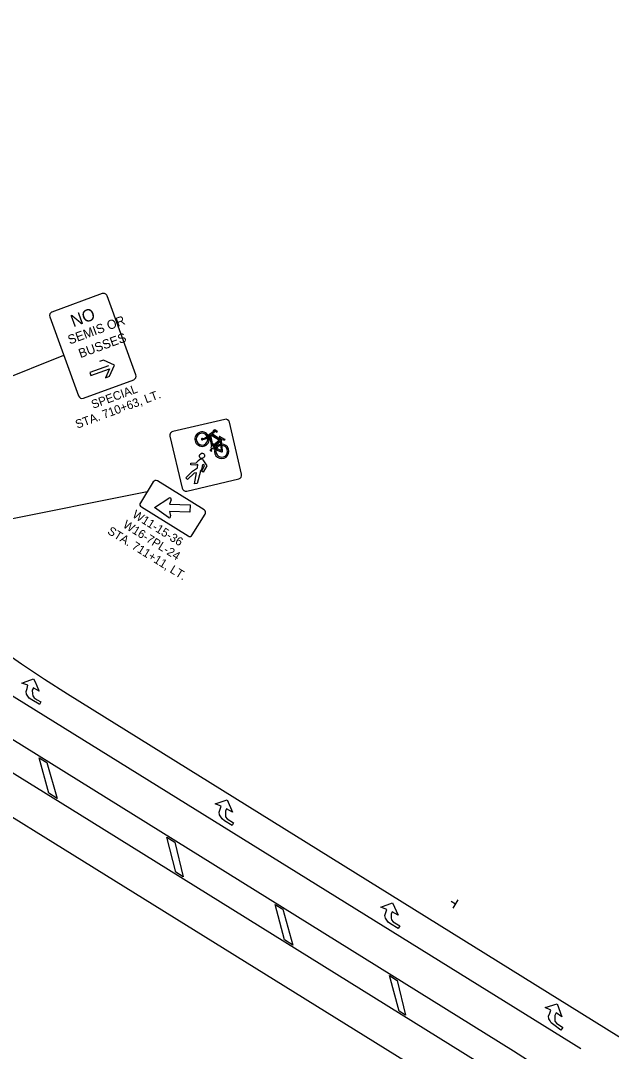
# Model space of a CAD drawing. Extents: x 134147 to 277705, y 333093 to 674220.
# Drawn here: x 143593.9 to 143787.3, y 333905.4 to 334242.5 of the extents above; entities that cross this region are included whole.
import ezdxf

# ---------------------------------------------------------------- set-up
doc = ezdxf.new("R2010")
doc.units = 0
for name, color, linetype in [('PM_P_CL_Pass_Proh_Lt', 7, 'Continuous'), ('PM_P_Edge_Line', 7, 'Continuous'), ('PM_P_Stop_Line', 7, 'Continuous'), ('PM_P_Transverse_Line', 7, 'Continuous'), ('RD_X_RR_Cells', 7, 'Continuous'), ('SC_Shading1', 7, 'Continuous'), ('SG_X_Mast_Arm', 7, 'Continuous'), ('SN_X_Public', 7, 'Continuous')]:
    doc.layers.add(name, color=color, linetype=linetype)

msp = doc.modelspace()

# ---------------------------------------------------------------- linework, layer by layer
at = {"layer": 'PM_P_CL_Pass_Proh_Lt'}
for points in [[(141945.52, 335004.44), (142342.96, 334758.64), (142565.11, 334621.06), (142960.49, 334375.23), (143204.95, 334221.84), (143371.04, 334118.63), (143821.98, 333838.88), (144178.25, 333618.05), (144636.78, 333333.41), (144817.73, 333219.1), (144903.84, 333163.88), (145013.41, 333093.26)], [(143585.4, 334038.49), (143586.8, 334037.3), (143594.2, 334032.15), (143601.73, 334027.17), (143609.33, 334022.33), (143785.69, 333912.81), (143808.72, 333898.55), (143854.6, 333869.62), (143869.81, 333859.7), (143892.39, 333844.67), (144183.36, 333645.35), (144198.34, 333635.19), (144221.04, 333620.34), (144512.29, 333439.06), (144665.63, 333343.7), (144764.94, 333281.01), (144879.23, 333208.62), (145027.13, 333112.96)]]:
    msp.add_lwpolyline(points, dxfattribs=at)
at = {"layer": 'PM_P_Edge_Line'}
for p, q in [((143620.64, 334153.24), (143604.2, 334147.22)), ((143631.69, 334126.67), (143622.24, 334152.49)), ((143603.46, 334145.63), (143603.46, 334145.62)), ((143603.46, 334145.62), (143612.91, 334119.79)), ((143622.73, 334129.63), (143616.63, 334127.39)), ((143616.97, 334126.45), (143623.08, 334128.69)), ((143621.08, 334131.5), (143619.75, 334131.01)), ((143624.7, 334129.81), (143621.08, 334131.5)), ((143623.08, 334128.69), (143621.69, 334125.7)), ((143623.02, 334126.19), (143624.7, 334129.81)), ((143614.51, 334119.05), (143630.95, 334125.06)), ((143616.63, 334127.39), (143616.97, 334126.45)), ((143621.69, 334125.7), (143623.02, 334126.19)), ((143657.49, 334108.67), (143656.98, 334108.47)), ((143656.98, 334108.47), (143656.99, 334108.04)), ((143657.47, 334108.39), (143657.23, 334108.3)), ((143657.23, 334108.3), (143657.24, 334107.93)), ((143658.17, 334107.96), (143657.47, 334108.39)), ((143657.47, 334108.39), (143657.47, 334108.39)), ((143657.49, 334108.67), (143658.3, 334108.17)), ((143656.99, 334108.04), (143654.77, 334106.37)), ((143655.77, 334106.69), (143655.13, 334106.15)), ((143655.77, 334106.69), (143656.41, 334103.22)), ((143656.22, 334107.07), (143656.1, 334106.96)), ((143656.1, 334106.96), (143656.71, 334103.68)), ((143656.22, 334107.07), (143659.08, 334105.29)), ((143657.24, 334107.93), (143656.54, 334107.34)), ((143656.54, 334107.34), (143659.41, 334105.56)), ((143659.08, 334105.29), (143656.83, 334103.47)), ((143659.31, 334104.97), (143656.95, 334103.02)), ((143658.3, 334108.17), (143658.17, 334107.96)), ((143659.05, 334106.54), (143660.8, 334105.58)), ((143659.31, 334104.97), (143659.62, 334101.91)), ((143659.57, 334105.69), (143659.41, 334105.56)), ((143659.93, 334105.48), (143659.61, 334105.21)), ((143659.61, 334105.21), (143659.95, 334101.81)), ((143655.97, 334101.96), (143656.07, 334102.11)), ((143655.97, 334101.96), (143656.41, 334101.69)), ((143656.07, 334102.11), (143656.18, 334102.04)), ((143656.18, 334102.04), (143656.38, 334102.62)), ((143656.36, 334101.93), (143656.56, 334102.54)), ((143656.36, 334101.93), (143656.5, 334101.84)), ((143656.41, 334101.69), (143656.5, 334101.84)), ((143656.81, 334103.91), (143656.71, 334103.68)), ((143656.83, 334104.11), (143656.74, 334103.95)), ((143656.74, 334103.95), (143656.81, 334103.91)), ((143656.83, 334104.11), (143657.18, 334103.89)), ((143656.98, 334103.8), (143656.83, 334103.47)), ((143659.59, 334101.51), (143656.83, 334102.62)), ((143659.62, 334101.91), (143656.95, 334103.02)), ((143656.98, 334103.8), (143657.09, 334103.73)), ((143657.18, 334103.89), (143657.09, 334103.73)), ((143653.62, 334098.92), (143654.85, 334096.95)), ((143647.98, 334092.99), (143650.22, 334095.21)), ((143649.61, 334097.19), (143649.62, 334097.79)), ((143651.3, 334097.15), (143649.61, 334097.19)), ((143649.62, 334097.79), (143651.39, 334097.89)), ((143650.22, 334095.21), (143651.82, 334096.22)), ((143651.92, 334097.37), (143651.3, 334097.15)), ((143652.79, 334095.22), (143651.7, 334091.09)), ((143651.82, 334096.22), (143651.92, 334097.37)), ((143653.24, 334095.15), (143654.14, 334096.99)), ((143653.68, 334094.87), (143653.24, 334095.15)), ((143654.14, 334096.99), (143653.56, 334097.36)), ((143654.85, 334096.95), (143653.68, 334094.87)), ((143648.6, 334092.41), (143647.98, 334092.99)), ((143650.75, 334094.48), (143648.6, 334092.41)), ((143651.46, 334094.65), (143650.75, 334094.48)), ((143650.9, 334090.98), (143651.46, 334094.65)), ((143651.7, 334091.09), (143650.9, 334090.98)), ((143643.2, 334085.76), (143642.71, 334084.36)), ((143649.36, 334081.73), (143642.63, 334081.93)), ((143642.63, 334081.93), (143643.04, 334080.51)), ((143642.71, 334084.36), (143649.43, 334084.15)), ((143649.43, 334084.15), (143649.36, 334081.73)), ((143642.29, 334079.98), (143642.29, 334079.98))]:
    msp.add_line(p, q, dxfattribs=at)
for points in [[(143660.76, 334112.12), (143643.72, 334108.12)], [(143659.57, 334105.69), (143659.41, 334105.56), (143656.54, 334107.34), (143657.24, 334107.93), (143657.23, 334108.3), (143657.47, 334108.39), (143658.17, 334107.96), (143658.3, 334108.17), (143657.49, 334108.67), (143656.98, 334108.47), (143656.99, 334108.04), (143655.37, 334106.82), (143655.01, 334106.55), (143654.77, 334106.37)], [(143666.26, 334094.15), (143662.26, 334111.19)], [(143642.79, 334106.62), (143646.78, 334089.58)], [(143655.01, 334106.55), (143655.37, 334106.82)], [(143655.13, 334106.15), (143655.16, 334106.18)], [(143655.16, 334106.18), (143655.53, 334106.49), (143655.77, 334106.69), (143656.41, 334103.22)], [(143655.53, 334106.49), (143655.16, 334106.18)], [(143659.08, 334105.29), (143656.83, 334103.47), (143656.98, 334103.8), (143657.09, 334103.73), (143657.18, 334103.89), (143656.83, 334104.11), (143656.74, 334103.95), (143656.81, 334103.91), (143656.71, 334103.68), (143656.1, 334106.96), (143656.22, 334107.07), (143659.08, 334105.29)], [(143659.46, 334103.54), (143659.62, 334101.91), (143658.07, 334102.55), (143657.66, 334102.72), (143656.95, 334103.02), (143659.31, 334104.97), (143659.41, 334103.98), (143659.46, 334103.54)], [(143660.8, 334105.58), (143659.05, 334106.54)], [(143659.95, 334101.81), (143659.77, 334103.57), (143659.73, 334104.01), (143659.61, 334105.21), (143659.93, 334105.48)], [(143656.38, 334102.62), (143656.18, 334102.04), (143656.07, 334102.11), (143655.97, 334101.96), (143656.41, 334101.69), (143656.5, 334101.84), (143656.36, 334101.93), (143656.56, 334102.54)], [(143656.83, 334102.62), (143657.51, 334102.35), (143657.92, 334102.18), (143659.59, 334101.51)], [(143657.92, 334102.18), (143657.51, 334102.35)], [(143657.66, 334102.72), (143658.07, 334102.55)], [(143659.46, 334103.54), (143659.41, 334103.98)], [(143659.73, 334104.01), (143659.77, 334103.57)], [(143637.34, 334091.64), (143633.12, 334084.85)], [(143654.01, 334082.48), (143638.72, 334091.97)], [(143648.29, 334088.65), (143665.32, 334092.65)], [(143642.29, 334079.98), (143637.73, 334083.3), (143642.48, 334086.34)], [(143633.45, 334083.47), (143648.75, 334073.98)], [(143650.12, 334074.31), (143654.34, 334081.11)]]:
    msp.add_lwpolyline(points, dxfattribs=at)
for centre, radius, start, end in [((143621.07, 334152.07), 1.25, 20.1011, 110.1011), ((143604.64, 334146.06), 1.25, 110.1011, 200.1011), ((143630.52, 334126.25), 1.25, 290.1011, 20.1011), ((143614.09, 334120.23), 1.25, 200.1011, 290.1011), ((143661.04, 334110.9), 1.25, 13.2058, 103.2058), ((143644, 334106.9), 1.25, 103.2058, 193.2058), ((143638.19, 334091.12), 1, 58.2058, 148.2058), ((143665.04, 334093.86), 1.25, 283.2058, 13.2058), ((143648, 334089.86), 1.25, 193.2058, 283.2058), ((143633.98, 334084.32), 1, 148.2058, 238.2058), ((143642.75, 334085.93), 0.486, 340.393, 122.5295), ((143653.49, 334081.63), 1, 328.2058, 58.2058), ((143642.57, 334080.38), 0.486, 233.8821, 16.0186), ((143649.27, 334074.83), 1, 238.2058, 328.2058)]:
    msp.add_arc(centre, radius, start, end, dxfattribs=at)
for centre, major_axis, ratio, start_param, end_param in [((143653.33, 334105.64), (2.01, -1.24), 0.999018, 1.076976, 7.204563), ((143653.33, 334105.64), (2.01, -1.24), 0.999018, 1.076976, 7.204563), ((143653.33, 334105.64), (1.63, -1.01), 0.999018, 1.048306, 7.122994), ((143653.33, 334105.64), (1.63, -1.01), 0.999018, 1.048306, 7.122994), ((143653.34, 334105.65), (0.196, -0.121), 0.999018, 1.620706, 6.390526), ((143653.34, 334105.65), (0.196, -0.121), 0.999018, 1.620706, 6.390526), ((143653.27, 334108.24), (2.04, -1.26), 0.999018, 5.341101, 5.944471), ((143653.27, 334108.24), (2.04, -1.26), 0.999018, 5.341101, 5.944471), ((143653.54, 334107.94), (2.03, -1.26), 0.999018, 5.2704, 5.993881), ((143653.54, 334107.94), (2.03, -1.26), 0.999018, 5.2704, 5.993881), ((143659.02, 334106.5), (-0.0456, 0.0282), 0.999018, 4.638592, 6.875307), ((143659.02, 334106.5), (-0.0456, 0.0282), 0.999018, 4.638592, 6.875307), ((143660.51, 334107.01), (1.38, -0.86), 0.999018, 4.021161, 4.647453), ((143660.51, 334107.01), (1.38, -0.86), 0.999018, 4.021161, 4.647453), ((143660.4, 334106.38), (0.864, -0.536), 0.999018, 4.792509, 5.670671), ((143660.4, 334106.38), (0.864, -0.536), 0.999018, 4.792509, 5.670671), ((143660.75, 334105.52), (-0.0728, 0.0451), 0.999018, 2.773971, 4.511296), ((143660.75, 334105.52), (-0.0728, 0.0451), 0.999018, 2.773971, 4.511296), ((143656.61, 334102.91), (0.311, -0.193), 0.999018, 2.676233, 4.593866), ((143656.61, 334102.91), (0.311, -0.193), 0.999018, 2.676233, 4.593866), ((143656.61, 334102.91), (0.311, -0.193), 0.999018, 5.15565, 5.934845), ((143656.61, 334102.91), (0.311, -0.193), 0.999018, 5.15565, 5.934845), ((143659.76, 334101.65), (2.01, -1.24), 0.999018, 3.397571, 8.423389), ((143659.76, 334101.65), (2.01, -1.24), 0.999018, 3.397571, 8.423389), ((143659.76, 334101.65), (2.01, -1.24), 0.999018, 2.275408, 3.225335), ((143659.76, 334101.65), (2.01, -1.24), 0.999018, 2.275408, 3.225335), ((143659.76, 334101.65), (1.63, -1.01), 0.999018, 3.41651, 8.40353), ((143659.76, 334101.65), (1.63, -1.01), 0.999018, 3.41651, 8.40353), ((143659.76, 334101.65), (1.63, -1.01), 0.999018, 2.287038, 3.207235), ((143659.76, 334101.65), (1.63, -1.01), 0.999018, 2.287038, 3.207235), ((143659.78, 334101.66), (0.196, -0.121), 0.999018, 4.360591, 7.547737), ((143659.78, 334101.66), (0.196, -0.121), 0.999018, 4.360591, 7.547737), ((143655.14, 334094.41), (-3, -4.83), 0.8954, 4.215688, 4.538409), ((143653.01, 334098.29), (0.464, 0.749), 0.8954, 6.0431, 7.199396), ((143650.49, 334097.07), (1.75, 2.82), 0.8954, 4.570148, 5.306864)]:
    msp.add_ellipse(centre, major_axis=major_axis, ratio=ratio, start_param=start_param, end_param=end_param, dxfattribs=at)
msp.add_ellipse((143653.31, 334100.21), major_axis=(0.469, 0.756), ratio=0.8954, dxfattribs=at)
at = {"layer": 'PM_P_Stop_Line'}
for points in [[(143598.21, 334027.28), (143598.67, 334026.24), (143599.84, 334023.66), (143600.05, 334023.21), (143598.47, 334024.11), (143598.1, 334024.32), (143598.06, 334024.24), (143598, 334024.08), (143597.77, 334023.52), (143597.79, 334022.38), (143597.91, 334021.68), (143598.41, 334021.02), (143599.41, 334020.43), (143600.59, 334019.74), (143600.08, 334018.87), (143600, 334018.92), (143597.59, 334020.36), (143596.77, 334020.95), (143596.3, 334021.57), (143595.91, 334022.24), (143595.74, 334023.09), (143595.73, 334023.11), (143596.06, 334024.13), (143596.34, 334025.14), (143594.37, 334025.82), (143594.88, 334026.01)], [(143661.54, 333987.73), (143663.24, 333983.6), (143661.32, 333984.77), (143660.97, 333983.99), (143660.95, 333982.85), (143661.04, 333982.14), (143661.53, 333981.46), (143663.65, 333980.11), (143663.12, 333979.26), (143660.68, 333980.84), (143659.88, 333981.46), (143659.43, 333982.09), (143659.07, 333982.77), (143658.92, 333983.65), (143659.29, 333984.65), (143659.6, 333985.66), (143657.65, 333986.4)], [(143715.65, 333954.01), (143717.49, 333949.94), (143715.54, 333951.05), (143715.21, 333950.25), (143715.23, 333949.11), (143715.35, 333948.41), (143715.86, 333947.74), (143718.03, 333946.47), (143717.52, 333945.6), (143715.03, 333947.09), (143714.21, 333947.68), (143713.74, 333948.3), (143713.35, 333948.97), (143713.17, 333949.84), (143713.51, 333950.86), (143713.78, 333951.87), (143711.81, 333952.55)], [(143769.5, 333920.92), (143771.05, 333916.73), (143769.18, 333917.97), (143768.8, 333917.2), (143768.74, 333916.06), (143768.81, 333915.35), (143769.27, 333914.66), (143771.35, 333913.24), (143770.78, 333912.4), (143768.41, 333914.06), (143767.62, 333914.71), (143767.2, 333915.36), (143766.86, 333916.06), (143766.74, 333916.94), (143767.14, 333917.93), (143767.49, 333918.92), (143765.57, 333919.73)]]:
    msp.add_lwpolyline(points, close=True, dxfattribs=at)
at = {"layer": 'PM_P_Transverse_Line'}
msp.add_line((143558.48, 334041.96), (143777.28, 333906.36), dxfattribs=at)
at = {"layer": 'RD_X_RR_Cells'}
for p, q in [((143522.5, 334098.72), (143608.04, 334133.09)), ((143562.86, 334074.04), (143635.37, 334088.47))]:
    msp.add_line(p, q, dxfattribs=at)
at = {"layer": 'SC_Shading1'}
for points in [[(143602.54, 333999.87), (143605.88, 333988.15), (143603.14, 333989.85), (143600, 334001.45)], [(143644.37, 333973.88), (143647.14, 333962.52), (143644.76, 333964), (143641.84, 333975.46)], [(143679.74, 333951.9), (143683.08, 333940.18), (143680.33, 333941.88), (143677.2, 333953.48)], [(143717.19, 333928.63), (143719.94, 333917.26), (143717.79, 333918.6), (143714.65, 333930.21)]]:
    msp.add_lwpolyline(points, close=True, dxfattribs=at)
at = {"layer": 'SG_X_Mast_Arm'}
for points in [[(143479.61, 334076.85), (143755.19, 333905.61), (143910.55, 333805.96), (144074.96, 333699.76), (144124.49, 333668.1), (144198.98, 333619.89)], [(143474.71, 334068.84), (143613.18, 333983.04), (143793.77, 333870.78), (143889.96, 333810.88), (144017.47, 333732.23), (144121.91, 333667.42), (144199.01, 333619.87)]]:
    msp.add_lwpolyline(points, dxfattribs=at)
at = {"layer": 'SN_X_Public'}
for p, q in [((143736.21, 333953.6), (143734.85, 333954.44)), ((143737.05, 333954.96), (143735.37, 333952.24))]:
    msp.add_line(p, q, dxfattribs=at)

# ---------------------------------------------------------------- texts
at = {"layer": 'PM_P_Edge_Line'}
for s, height, p in [('SEMIS OR', 3, (143610.03, 334136.58)), ('NO', 4, (143611.19, 334142.22)), ('BUSSES', 3, (143613.54, 334132.11))]:
    msp.add_text(s, height=height, rotation=20.1011, dxfattribs=at).set_placement(p)
at = {"layer": 'RD_X_RR_Cells'}
for s, rotation, p in [('SPECIAL', 20.1813, (143617.67, 334115.54)), ('STA. 710+63, LT.', 20.1813, (143612.47, 334109.04)), ('W11-15-36', 328.2058, (143630.26, 334080.28)), ('W16-7PL-24', 328.2058, (143627.2, 334076.97)), ('STA. 711+11, LT.', 328.2058, (143622.11, 334074.89))]:
    msp.add_text(s, height=2.8, rotation=rotation, dxfattribs=at).set_placement(p)

doc.saveas('drawing.dxf')
